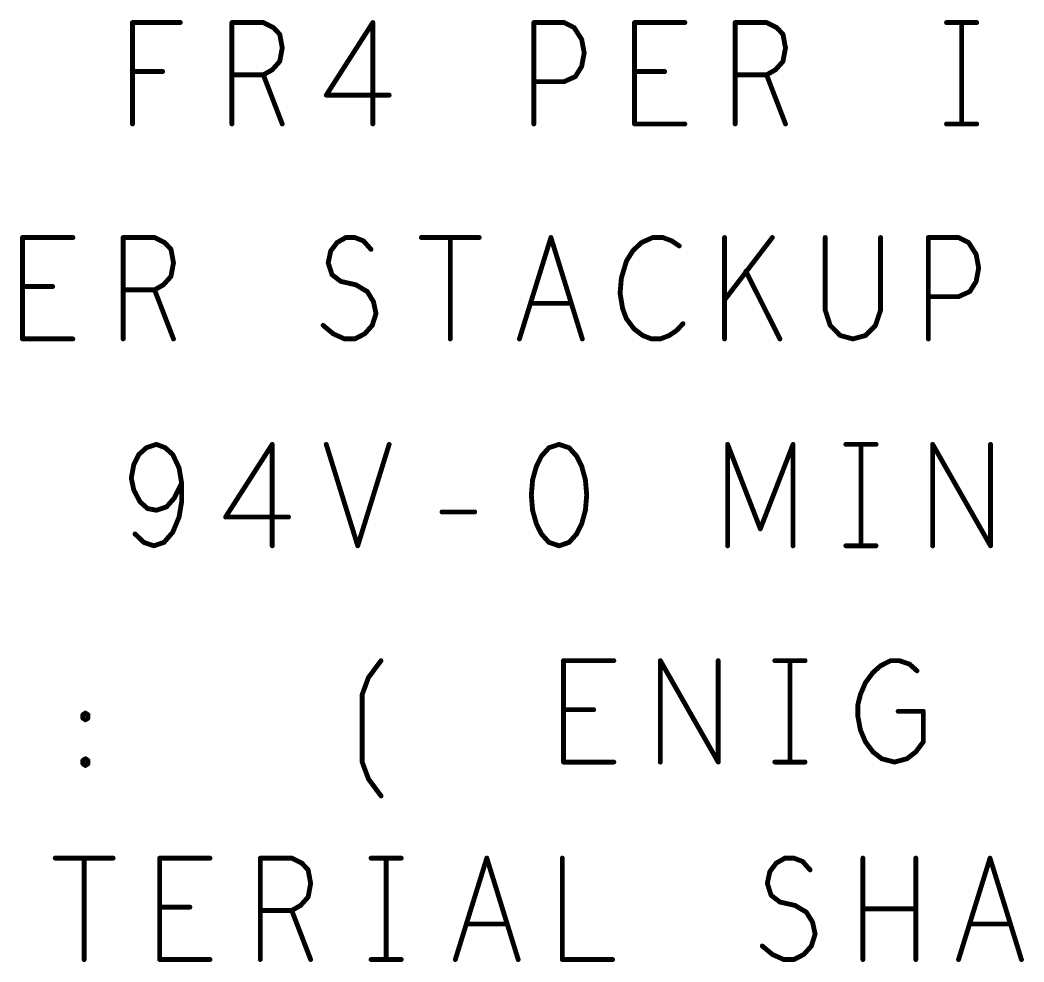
# Model space of a CAD drawing. Extents: x -18 to 16.1, y -6.6 to 15.5.
# Drawn here: x -14.115 to -12.879, y 12.695 to 13.856 of the extents above; entities that cross this region are included whole.
import ezdxf

# ---------------------------------------------------------------- set-up
doc = ezdxf.new("R2010")
doc.units = 0
doc.layers.get('0').update_dxf_attribs({"linetype": 'CONTINUOUS'})
doc.layers.add('FAB', color=13, linetype='CONTINUOUS')

# ---------------------------------------------------------------- blocks, each defined once
blk = doc.blocks.new('ROUND_1')
at = {"const_width": 0.003}
blk.add_lwpolyline([(-0.0015, 0, 1), (0.0015, 0, 1)], format="xyb", close=True, dxfattribs=at)

msp = doc.modelspace()

# ---------------------------------------------------------------- linework, layer by layer
at = {"layer": 'FAB', "const_width": 0.006}
for points in [[(-13.9769, 13.7277), (-13.9769, 13.8527)], [(-13.9769, 13.8527), (-13.918, 13.8527)], [(-13.8544, 13.7277), (-13.8544, 13.8527)], [(-13.8544, 13.8527), (-13.8157, 13.8527)], [(-13.8157, 13.8527), (-13.8033, 13.8465)], [(-13.6808, 13.8527), (-13.7382, 13.7632)], [(-13.6808, 13.7277), (-13.6808, 13.8527)], [(-13.4824, 13.7277), (-13.4824, 13.8527)], [(-13.4824, 13.8527), (-13.4452, 13.8527)], [(-13.4452, 13.8527), (-13.4328, 13.8465)], [(-13.3584, 13.7277), (-13.3584, 13.8527)], [(-13.3584, 13.8527), (-13.2964, 13.8527)], [(-13.2344, 13.7277), (-13.2344, 13.8527)], [(-13.2344, 13.8527), (-13.1957, 13.8527)], [(-13.1957, 13.8527), (-13.1833, 13.8465)], [(-12.974, 13.8527), (-12.9368, 13.8527)], [(-12.9554, 13.8527), (-12.9554, 13.7277)], [(-13.8033, 13.8465), (-13.7955, 13.8382)], [(-13.7955, 13.8382), (-13.7924, 13.8215)], [(-13.4328, 13.8465), (-13.4235, 13.8319)], [(-13.1833, 13.8465), (-13.1755, 13.8382)], [(-13.1755, 13.8382), (-13.1724, 13.8215)], [(-13.4235, 13.8319), (-13.4204, 13.8152)], [(-13.7924, 13.8215), (-13.7955, 13.8048)], [(-13.4204, 13.8152), (-13.4235, 13.7986)], [(-13.1724, 13.8215), (-13.1755, 13.8048)], [(-13.7955, 13.8048), (-13.8048, 13.7944)], [(-13.1755, 13.8048), (-13.1848, 13.7944)], [(-13.9397, 13.7923), (-13.9769, 13.7923)], [(-13.8157, 13.7882), (-13.8544, 13.7882)], [(-13.8048, 13.7944), (-13.8157, 13.7882)], [(-13.8157, 13.7882), (-13.7924, 13.7277)], [(-13.4235, 13.7986), (-13.4313, 13.7861)], [(-13.3212, 13.7923), (-13.3584, 13.7923)], [(-13.1957, 13.7882), (-13.2344, 13.7882)], [(-13.1848, 13.7944), (-13.1957, 13.7882)], [(-13.1957, 13.7882), (-13.1724, 13.7277)], [(-13.4452, 13.7798), (-13.4824, 13.7798)], [(-13.4313, 13.7861), (-13.4452, 13.7798)], [(-13.7382, 13.7632), (-13.6607, 13.7632)], [(-13.2964, 13.7277), (-13.3584, 13.7277)], [(-12.974, 13.7277), (-12.9368, 13.7277)], [(-14.1124, 13.4627), (-14.1124, 13.5877)], [(-14.1124, 13.5877), (-14.0504, 13.5877)], [(-13.9884, 13.4627), (-13.9884, 13.5877)], [(-13.9884, 13.5877), (-13.9497, 13.5877)], [(-13.9497, 13.5877), (-13.9373, 13.5815)], [(-13.9373, 13.5815), (-13.9295, 13.5732)], [(-13.7327, 13.5711), (-13.7249, 13.5815)], [(-13.7249, 13.5815), (-13.7141, 13.5877)], [(-13.7141, 13.5877), (-13.7032, 13.5877)], [(-13.7032, 13.5877), (-13.6924, 13.5836)], [(-13.6924, 13.5836), (-13.6831, 13.5732)], [(-13.6211, 13.5877), (-13.5498, 13.5877)], [(-13.5854, 13.5877), (-13.5854, 13.4627)], [(-13.5002, 13.4627), (-13.4614, 13.5877)], [(-13.4614, 13.5877), (-13.4227, 13.4627)], [(-13.3498, 13.5815), (-13.3607, 13.5711)], [(-13.3359, 13.5877), (-13.3498, 13.5815)], [(-13.3235, 13.5877), (-13.3359, 13.5877)], [(-13.3126, 13.5836), (-13.3235, 13.5877)], [(-13.3033, 13.5773), (-13.3126, 13.5836)], [(-13.2475, 13.4627), (-13.2475, 13.5877)], [(-13.1886, 13.5877), (-13.2475, 13.5107)], [(-13.1235, 13.5877), (-13.1235, 13.4982)], [(-13.0553, 13.4982), (-13.0553, 13.5877)], [(-12.9964, 13.4627), (-12.9964, 13.5877)], [(-12.9964, 13.5877), (-12.9592, 13.5877)], [(-12.9592, 13.5877), (-12.9468, 13.5815)], [(-12.9468, 13.5815), (-12.9375, 13.5669)], [(-13.9295, 13.5732), (-13.9264, 13.5565)], [(-13.7358, 13.5565), (-13.7327, 13.5711)], [(-13.3607, 13.5711), (-13.3684, 13.5586)], [(-12.9375, 13.5669), (-12.9344, 13.5502)], [(-13.9264, 13.5565), (-13.9295, 13.5398)], [(-13.7311, 13.5419), (-13.7358, 13.5565)], [(-13.3684, 13.5586), (-13.3746, 13.5377)], [(-13.9295, 13.5398), (-13.9388, 13.5294)], [(-13.7203, 13.5336), (-13.7311, 13.5419)], [(-13.1793, 13.4627), (-13.2212, 13.5461)], [(-12.9344, 13.5502), (-12.9375, 13.5336)], [(-14.0752, 13.5273), (-14.1124, 13.5273)], [(-13.9388, 13.5294), (-13.9497, 13.5232)], [(-13.7017, 13.5294), (-13.7203, 13.5336)], [(-13.6877, 13.5211), (-13.7017, 13.5294)], [(-13.3746, 13.5377), (-13.3762, 13.519)], [(-12.9375, 13.5336), (-12.9453, 13.5211)], [(-13.9497, 13.5232), (-13.9884, 13.5232)], [(-13.9497, 13.5232), (-13.9264, 13.4627)], [(-13.68, 13.5086), (-13.6877, 13.5211)], [(-13.3762, 13.519), (-13.3731, 13.5002)], [(-12.9592, 13.5148), (-12.9964, 13.5148)], [(-12.9453, 13.5211), (-12.9592, 13.5148)], [(-13.6769, 13.494), (-13.68, 13.5086)], [(-13.4366, 13.5065), (-13.4862, 13.5065)], [(-13.6815, 13.4794), (-13.6769, 13.494)], [(-13.3731, 13.5002), (-13.3684, 13.4877)], [(-13.1235, 13.4982), (-13.1173, 13.4794)], [(-13.0615, 13.4794), (-13.0553, 13.4982)], [(-13.742, 13.4794), (-13.7296, 13.469)], [(-13.6908, 13.469), (-13.6815, 13.4794)], [(-13.3684, 13.4877), (-13.3591, 13.4752)], [(-13.3064, 13.4732), (-13.2987, 13.4815)], [(-13.1173, 13.4794), (-13.1049, 13.4669)], [(-13.0739, 13.4669), (-13.0615, 13.4794)], [(-13.7296, 13.469), (-13.7156, 13.4627)], [(-13.7032, 13.4627), (-13.6908, 13.469)], [(-13.3591, 13.4752), (-13.3483, 13.4669)], [(-13.3483, 13.4669), (-13.3374, 13.4627)], [(-13.3266, 13.4627), (-13.3157, 13.4669)], [(-13.3157, 13.4669), (-13.3064, 13.4732)], [(-13.1049, 13.4669), (-13.0894, 13.4627)], [(-13.0894, 13.4627), (-13.0739, 13.4669)], [(-14.0504, 13.4627), (-14.1124, 13.4627)], [(-13.7156, 13.4627), (-13.7032, 13.4627)], [(-13.3374, 13.4627), (-13.3266, 13.4627)], [(-13.9474, 13.3327), (-13.9598, 13.3286)], [(-13.9366, 13.3286), (-13.9474, 13.3327)], [(-13.8048, 13.3327), (-13.8622, 13.2432)], [(-13.8048, 13.2077), (-13.8048, 13.3327)], [(-13.7382, 13.3327), (-13.6994, 13.2077)], [(-13.6994, 13.2077), (-13.6607, 13.3327)], [(-13.4514, 13.3327), (-13.4638, 13.3286)], [(-13.439, 13.3286), (-13.4514, 13.3327)], [(-13.2437, 13.2077), (-13.2437, 13.3327)], [(-13.2437, 13.3327), (-13.2034, 13.2286)], [(-13.2034, 13.2286), (-13.1631, 13.3327)], [(-13.1631, 13.3327), (-13.1631, 13.2077)], [(-13.098, 13.3327), (-13.0608, 13.3327)], [(-13.0794, 13.3327), (-13.0794, 13.2077)], [(-12.9911, 13.2077), (-12.9911, 13.3327)], [(-12.9911, 13.3327), (-12.9198, 13.2077)], [(-12.9198, 13.2077), (-12.9198, 13.3327)], [(-13.9691, 13.3202), (-13.9753, 13.3077)], [(-13.9598, 13.3286), (-13.9691, 13.3202)], [(-13.9273, 13.3202), (-13.9366, 13.3286)], [(-13.9195, 13.3036), (-13.9273, 13.3202)], [(-13.4731, 13.3182), (-13.4793, 13.3057)], [(-13.4638, 13.3286), (-13.4731, 13.3182)], [(-13.4297, 13.3182), (-13.439, 13.3286)], [(-13.4235, 13.3057), (-13.4297, 13.3182)], [(-13.9753, 13.3077), (-13.9784, 13.2911)], [(-13.4793, 13.3057), (-13.484, 13.289)], [(-13.4189, 13.289), (-13.4235, 13.3057)], [(-13.9164, 13.2848), (-13.9195, 13.3036)], [(-13.9784, 13.2911), (-13.9753, 13.2765)], [(-13.9257, 13.2661), (-13.9164, 13.2848)], [(-13.9164, 13.2619), (-13.9164, 13.2848)], [(-13.484, 13.289), (-13.4855, 13.2702)], [(-13.4173, 13.2702), (-13.4189, 13.289)], [(-13.9753, 13.2765), (-13.9676, 13.2619)], [(-13.4855, 13.2702), (-13.484, 13.2515)], [(-13.4189, 13.2515), (-13.4173, 13.2702)], [(-13.9676, 13.2619), (-13.9583, 13.2536)], [(-13.9474, 13.2515), (-13.935, 13.2557)], [(-13.935, 13.2557), (-13.9257, 13.2661)], [(-13.9195, 13.2432), (-13.9164, 13.2619)], [(-13.9583, 13.2536), (-13.9474, 13.2515)], [(-13.9273, 13.2244), (-13.9195, 13.2432)], [(-13.8622, 13.2432), (-13.7847, 13.2432)], [(-13.5956, 13.2494), (-13.5553, 13.2494)], [(-13.484, 13.2515), (-13.4793, 13.2348)], [(-13.4235, 13.2348), (-13.4189, 13.2515)], [(-13.4793, 13.2348), (-13.4731, 13.2223)], [(-13.4297, 13.2223), (-13.4235, 13.2348)], [(-13.9738, 13.2223), (-13.9629, 13.2119)], [(-13.9381, 13.2119), (-13.9273, 13.2244)], [(-13.4731, 13.2223), (-13.4638, 13.2119)], [(-13.439, 13.2119), (-13.4297, 13.2223)], [(-13.9629, 13.2119), (-13.9505, 13.2077)], [(-13.9505, 13.2077), (-13.9381, 13.2119)], [(-13.4638, 13.2119), (-13.4514, 13.2077)], [(-13.4514, 13.2077), (-13.439, 13.2119)], [(-13.098, 13.2077), (-13.0608, 13.2077)], [(-13.6862, 13.0453), (-13.6707, 13.0661)], [(-13.4459, 12.9411), (-13.4459, 13.0661)], [(-13.4459, 13.0661), (-13.3839, 13.0661)], [(-13.3266, 12.9411), (-13.3266, 13.0661)], [(-13.3266, 13.0661), (-13.2553, 12.9411)], [(-13.2553, 12.9411), (-13.2553, 13.0661)], [(-13.1855, 13.0661), (-13.1483, 13.0661)], [(-13.1669, 13.0661), (-13.1669, 12.9411)], [(-13.0646, 13.0515), (-13.0553, 13.0598)], [(-13.0553, 13.0598), (-13.0429, 13.0661)], [(-13.0429, 13.0661), (-13.0321, 13.0661)], [(-13.0321, 13.0661), (-13.0197, 13.0619)], [(-13.0197, 13.0619), (-13.0104, 13.0536)], [(-13.6939, 13.0244), (-13.6862, 13.0453)], [(-13.0739, 13.039), (-13.0646, 13.0515)], [(-13.0801, 13.0244), (-13.0739, 13.039)], [(-13.6939, 12.9411), (-13.6939, 13.0244)], [(-13.0832, 13.0119), (-13.0801, 13.0244)], [(-13.0832, 12.9973), (-13.0832, 13.0119)], [(-14.038, 12.9994), (-14.0349, 13.0015)], [(-14.038, 12.9952), (-14.038, 12.9994)], [(-14.0349, 13.0015), (-14.0318, 12.9994)], [(-14.0318, 12.9994), (-14.0318, 12.9952)], [(-13.4087, 13.0057), (-13.4459, 13.0057)], [(-13.0801, 12.9807), (-13.0832, 12.9973)], [(-13.0336, 13.0036), (-13.0026, 13.0036)], [(-13.0026, 13.0036), (-13.0026, 12.9661)], [(-14.0349, 12.9932), (-14.038, 12.9952)], [(-14.0318, 12.9952), (-14.0349, 12.9932)], [(-13.0739, 12.9661), (-13.0801, 12.9807)], [(-13.0646, 12.9536), (-13.0739, 12.9661)], [(-13.0026, 12.9661), (-13.0119, 12.9536)], [(-13.0538, 12.9452), (-13.0646, 12.9536)], [(-13.0119, 12.9536), (-13.0228, 12.9452)], [(-14.038, 12.9432), (-14.0349, 12.9452)], [(-14.038, 12.939), (-14.038, 12.9432)], [(-14.0349, 12.9369), (-14.038, 12.939)], [(-14.0349, 12.9452), (-14.0318, 12.9432)], [(-14.0318, 12.939), (-14.0349, 12.9369)], [(-14.0318, 12.9432), (-14.0318, 12.939)], [(-13.6862, 12.9203), (-13.6939, 12.9411)], [(-13.3839, 12.9411), (-13.4459, 12.9411)], [(-13.1855, 12.9411), (-13.1483, 12.9411)], [(-13.0383, 12.9411), (-13.0538, 12.9452)], [(-13.0228, 12.9452), (-13.0383, 12.9411)], [(-13.6707, 12.8994), (-13.6862, 12.9203)], [(-14.0721, 12.8227), (-14.0008, 12.8227)], [(-14.0364, 12.8227), (-14.0364, 12.6977)], [(-13.9434, 12.6977), (-13.9434, 12.8227)], [(-13.9434, 12.8227), (-13.8814, 12.8227)], [(-13.8194, 12.6977), (-13.8194, 12.8227)], [(-13.8194, 12.8227), (-13.7807, 12.8227)], [(-13.7807, 12.8227), (-13.7683, 12.8165)], [(-13.683, 12.8227), (-13.6458, 12.8227)], [(-13.6644, 12.8227), (-13.6644, 12.6977)], [(-13.5792, 12.6977), (-13.5404, 12.8227)], [(-13.5404, 12.8227), (-13.5017, 12.6977)], [(-13.4474, 12.8227), (-13.4474, 12.6977)], [(-13.1839, 12.8165), (-13.1731, 12.8227)], [(-13.1731, 12.8227), (-13.1622, 12.8227)], [(-13.1622, 12.8227), (-13.1514, 12.8186)], [(-13.077, 12.6977), (-13.077, 12.8227)], [(-13.0119, 12.8227), (-13.0119, 12.6977)], [(-12.9592, 12.6977), (-12.9204, 12.8227)], [(-12.9204, 12.8227), (-12.8817, 12.6977)], [(-13.7683, 12.8165), (-13.7605, 12.8082)], [(-13.1917, 12.8061), (-13.1839, 12.8165)], [(-13.1514, 12.8186), (-13.1421, 12.8082)], [(-13.7605, 12.8082), (-13.7574, 12.7915)], [(-13.1948, 12.7915), (-13.1917, 12.8061)], [(-13.7574, 12.7915), (-13.7605, 12.7748)], [(-13.1901, 12.7769), (-13.1948, 12.7915)], [(-13.7605, 12.7748), (-13.7698, 12.7644)], [(-13.1793, 12.7686), (-13.1901, 12.7769)], [(-13.9062, 12.7623), (-13.9434, 12.7623)], [(-13.7698, 12.7644), (-13.7807, 12.7582)], [(-13.1607, 12.7644), (-13.1793, 12.7686)], [(-13.1467, 12.7561), (-13.1607, 12.7644)], [(-13.7807, 12.7582), (-13.8194, 12.7582)], [(-13.7807, 12.7582), (-13.7574, 12.6977)], [(-13.139, 12.7436), (-13.1467, 12.7561)], [(-13.0119, 12.7602), (-13.077, 12.7602)], [(-13.5156, 12.7415), (-13.5652, 12.7415)], [(-13.1359, 12.729), (-13.139, 12.7436)], [(-12.8956, 12.7415), (-12.9452, 12.7415)], [(-13.1405, 12.7144), (-13.1359, 12.729)], [(-13.201, 12.7144), (-13.1886, 12.704)], [(-13.1498, 12.704), (-13.1405, 12.7144)], [(-13.1886, 12.704), (-13.1746, 12.6977)], [(-13.1622, 12.6977), (-13.1498, 12.704)], [(-13.8814, 12.6977), (-13.9434, 12.6977)], [(-13.683, 12.6977), (-13.6458, 12.6977)], [(-13.4474, 12.6977), (-13.3854, 12.6977)], [(-13.1746, 12.6977), (-13.1622, 12.6977)]]:
    msp.add_lwpolyline(points, dxfattribs=at)

# ---------------------------------------------------------------- block references
at = {"layer": 'FAB'}
for p in [(-13.9769, 13.8527), (-13.9769, 13.8527), (-13.918, 13.8527), (-13.8544, 13.8527), (-13.8544, 13.8527), (-13.8157, 13.8527), (-13.8157, 13.8527), (-13.6808, 13.8527), (-13.6808, 13.8527), (-13.4824, 13.8527), (-13.4824, 13.8527), (-13.4452, 13.8527), (-13.4452, 13.8527), (-13.3584, 13.8527), (-13.3584, 13.8527), (-13.2964, 13.8527), (-13.2344, 13.8527), (-13.2344, 13.8527), (-13.1957, 13.8527), (-13.1957, 13.8527), (-12.974, 13.8527), (-12.9554, 13.8527), (-12.9368, 13.8527), (-13.8033, 13.8465), (-13.8033, 13.8465), (-13.7955, 13.8382), (-13.7955, 13.8382), (-13.4328, 13.8465), (-13.4328, 13.8465), (-13.1833, 13.8465), (-13.1833, 13.8465), (-13.1755, 13.8382), (-13.1755, 13.8382), (-13.4235, 13.8319), (-13.4235, 13.8319), (-13.7924, 13.8215), (-13.7924, 13.8215), (-13.4204, 13.8152), (-13.4204, 13.8152), (-13.1724, 13.8215), (-13.1724, 13.8215), (-13.7955, 13.8048), (-13.7955, 13.8048), (-13.1755, 13.8048), (-13.1755, 13.8048), (-13.9769, 13.7923), (-13.9397, 13.7923), (-13.8544, 13.7882), (-13.8157, 13.7882), (-13.8157, 13.7882), (-13.8157, 13.7882), (-13.8048, 13.7944), (-13.8048, 13.7944), (-13.4235, 13.7986), (-13.4235, 13.7986), (-13.3584, 13.7923), (-13.3212, 13.7923), (-13.2344, 13.7882), (-13.1957, 13.7882), (-13.1957, 13.7882), (-13.1957, 13.7882), (-13.1848, 13.7944), (-13.1848, 13.7944), (-13.4824, 13.7798), (-13.4452, 13.7798), (-13.4452, 13.7798), (-13.4313, 13.7861), (-13.4313, 13.7861), (-13.7382, 13.7632), (-13.7382, 13.7632), (-13.6607, 13.7632), (-13.9769, 13.7277), (-13.8544, 13.7277), (-13.7924, 13.7277), (-13.6808, 13.7277), (-13.4824, 13.7277), (-13.3584, 13.7277), (-13.3584, 13.7277), (-13.2964, 13.7277), (-13.2344, 13.7277), (-13.1724, 13.7277), (-12.974, 13.7277), (-12.9554, 13.7277), (-12.9368, 13.7277), (-14.1124, 13.5877), (-14.1124, 13.5877), (-14.0504, 13.5877), (-13.9884, 13.5877), (-13.9884, 13.5877), (-13.9497, 13.5877), (-13.9497, 13.5877), (-13.9373, 13.5815), (-13.9373, 13.5815), (-13.7249, 13.5815), (-13.7249, 13.5815), (-13.7141, 13.5877), (-13.7141, 13.5877), (-13.7032, 13.5877), (-13.7032, 13.5877), (-13.6924, 13.5836), (-13.6924, 13.5836), (-13.6211, 13.5877), (-13.5854, 13.5877), (-13.5498, 13.5877), (-13.4614, 13.5877), (-13.4614, 13.5877), (-13.3498, 13.5815), (-13.3498, 13.5815), (-13.3359, 13.5877), (-13.3359, 13.5877), (-13.3235, 13.5877), (-13.3235, 13.5877), (-13.3126, 13.5836), (-13.3126, 13.5836), (-13.3033, 13.5773), (-13.2475, 13.5877), (-13.1886, 13.5877), (-13.1235, 13.5877), (-13.0553, 13.5877), (-12.9964, 13.5877), (-12.9964, 13.5877), (-12.9592, 13.5877), (-12.9592, 13.5877), (-12.9468, 13.5815), (-12.9468, 13.5815), (-13.9295, 13.5732), (-13.9295, 13.5732), (-13.7327, 13.5711), (-13.7327, 13.5711), (-13.6831, 13.5732), (-13.3607, 13.5711), (-13.3607, 13.5711), (-12.9375, 13.5669), (-12.9375, 13.5669), (-13.9264, 13.5565), (-13.9264, 13.5565), (-13.7358, 13.5565), (-13.7358, 13.5565), (-13.3684, 13.5586), (-13.3684, 13.5586), (-13.9295, 13.5398), (-13.9295, 13.5398), (-13.7311, 13.5419), (-13.7311, 13.5419), (-13.2212, 13.5461), (-12.9344, 13.5502), (-12.9344, 13.5502), (-14.1124, 13.5273), (-14.0752, 13.5273), (-13.9388, 13.5294), (-13.9388, 13.5294), (-13.7203, 13.5336), (-13.7203, 13.5336), (-13.7017, 13.5294), (-13.7017, 13.5294), (-13.3746, 13.5377), (-13.3746, 13.5377), (-12.9375, 13.5336), (-12.9375, 13.5336), (-13.9884, 13.5232), (-13.9497, 13.5232), (-13.9497, 13.5232), (-13.9497, 13.5232), (-13.6877, 13.5211), (-13.6877, 13.5211), (-13.3762, 13.519), (-13.3762, 13.519), (-12.9964, 13.5148), (-12.9592, 13.5148), (-12.9592, 13.5148), (-12.9453, 13.5211), (-12.9453, 13.5211), (-13.68, 13.5086), (-13.68, 13.5086), (-13.4862, 13.5065), (-13.4366, 13.5065), (-13.2475, 13.5107), (-13.6769, 13.494), (-13.6769, 13.494), (-13.3731, 13.5002), (-13.3731, 13.5002), (-13.1235, 13.4982), (-13.1235, 13.4982), (-13.0553, 13.4982), (-13.0553, 13.4982), (-13.742, 13.4794), (-13.6815, 13.4794), (-13.6815, 13.4794), (-13.3684, 13.4877), (-13.3684, 13.4877), (-13.2987, 13.4815), (-13.1173, 13.4794), (-13.1173, 13.4794), (-13.0615, 13.4794), (-13.0615, 13.4794), (-13.7296, 13.469), (-13.7296, 13.469), (-13.6908, 13.469), (-13.6908, 13.469), (-13.3591, 13.4752), (-13.3591, 13.4752), (-13.3483, 13.4669), (-13.3483, 13.4669), (-13.3157, 13.4669), (-13.3157, 13.4669), (-13.3064, 13.4732), (-13.3064, 13.4732), (-13.1049, 13.4669), (-13.1049, 13.4669), (-13.0739, 13.4669), (-13.0739, 13.4669), (-14.1124, 13.4627), (-14.1124, 13.4627), (-14.0504, 13.4627), (-13.9884, 13.4627), (-13.9264, 13.4627), (-13.7156, 13.4627), (-13.7156, 13.4627), (-13.7032, 13.4627), (-13.7032, 13.4627), (-13.5854, 13.4627), (-13.5002, 13.4627), (-13.4227, 13.4627), (-13.3374, 13.4627), (-13.3374, 13.4627), (-13.3266, 13.4627), (-13.3266, 13.4627), (-13.2475, 13.4627), (-13.1793, 13.4627), (-13.0894, 13.4627), (-13.0894, 13.4627), (-12.9964, 13.4627), (-13.9474, 13.3327), (-13.9474, 13.3327), (-13.8048, 13.3327), (-13.8048, 13.3327), (-13.7382, 13.3327), (-13.6607, 13.3327), (-13.4514, 13.3327), (-13.4514, 13.3327), (-13.2437, 13.3327), (-13.2437, 13.3327), (-13.1631, 13.3327), (-13.1631, 13.3327), (-13.098, 13.3327), (-13.0794, 13.3327), (-13.0608, 13.3327), (-12.9911, 13.3327), (-12.9911, 13.3327), (-12.9198, 13.3327), (-13.9691, 13.3202), (-13.9691, 13.3202), (-13.9598, 13.3286), (-13.9598, 13.3286), (-13.9366, 13.3286), (-13.9366, 13.3286), (-13.9273, 13.3202), (-13.9273, 13.3202), (-13.4731, 13.3182), (-13.4731, 13.3182), (-13.4638, 13.3286), (-13.4638, 13.3286), (-13.439, 13.3286), (-13.439, 13.3286), (-13.4297, 13.3182), (-13.4297, 13.3182), (-13.9753, 13.3077), (-13.9753, 13.3077), (-13.4793, 13.3057), (-13.4793, 13.3057), (-13.4235, 13.3057), (-13.4235, 13.3057), (-13.9195, 13.3036), (-13.9195, 13.3036), (-13.9784, 13.2911), (-13.9784, 13.2911), (-13.9164, 13.2848), (-13.9164, 13.2848), (-13.9164, 13.2848), (-13.484, 13.289), (-13.484, 13.289), (-13.4189, 13.289), (-13.4189, 13.289), (-13.9753, 13.2765), (-13.9753, 13.2765), (-13.4855, 13.2702), (-13.4855, 13.2702), (-13.4173, 13.2702), (-13.4173, 13.2702), (-13.9676, 13.2619), (-13.9676, 13.2619), (-13.935, 13.2557), (-13.935, 13.2557), (-13.9257, 13.2661), (-13.9257, 13.2661), (-13.9164, 13.2619), (-13.9164, 13.2619), (-13.9583, 13.2536), (-13.9583, 13.2536), (-13.9474, 13.2515), (-13.9474, 13.2515), (-13.9195, 13.2432), (-13.9195, 13.2432), (-13.8622, 13.2432), (-13.8622, 13.2432), (-13.7847, 13.2432), (-13.5956, 13.2494), (-13.5553, 13.2494), (-13.484, 13.2515), (-13.484, 13.2515), (-13.4189, 13.2515), (-13.4189, 13.2515), (-13.4793, 13.2348), (-13.4793, 13.2348), (-13.4235, 13.2348), (-13.4235, 13.2348), (-13.9738, 13.2223), (-13.9273, 13.2244), (-13.9273, 13.2244), (-13.4731, 13.2223), (-13.4731, 13.2223), (-13.4297, 13.2223), (-13.4297, 13.2223), (-13.2034, 13.2286), (-13.2034, 13.2286), (-13.9629, 13.2119), (-13.9629, 13.2119), (-13.9505, 13.2077), (-13.9505, 13.2077), (-13.9381, 13.2119), (-13.9381, 13.2119), (-13.8048, 13.2077), (-13.6994, 13.2077), (-13.6994, 13.2077), (-13.4638, 13.2119), (-13.4638, 13.2119), (-13.4514, 13.2077), (-13.4514, 13.2077), (-13.439, 13.2119), (-13.439, 13.2119), (-13.2437, 13.2077), (-13.1631, 13.2077), (-13.098, 13.2077), (-13.0794, 13.2077), (-13.0608, 13.2077), (-12.9911, 13.2077), (-12.9198, 13.2077), (-12.9198, 13.2077), (-13.6707, 13.0661), (-13.4459, 13.0661), (-13.4459, 13.0661), (-13.3839, 13.0661), (-13.3266, 13.0661), (-13.3266, 13.0661), (-13.2553, 13.0661), (-13.1855, 13.0661), (-13.1669, 13.0661), (-13.1483, 13.0661), (-13.0553, 13.0598), (-13.0553, 13.0598), (-13.0429, 13.0661), (-13.0429, 13.0661), (-13.0321, 13.0661), (-13.0321, 13.0661), (-13.0197, 13.0619), (-13.0197, 13.0619), (-13.6862, 13.0453), (-13.6862, 13.0453), (-13.0646, 13.0515), (-13.0646, 13.0515), (-13.0104, 13.0536), (-13.0739, 13.039), (-13.0739, 13.039), (-13.6939, 13.0244), (-13.6939, 13.0244), (-13.0801, 13.0244), (-13.0801, 13.0244), (-13.0832, 13.0119), (-13.0832, 13.0119), (-14.038, 12.9994), (-14.038, 12.9994), (-14.0349, 13.0015), (-14.0349, 13.0015), (-14.0318, 12.9994), (-14.0318, 12.9994), (-13.4459, 13.0057), (-13.4087, 13.0057), (-13.0832, 12.9973), (-13.0832, 12.9973), (-13.0336, 13.0036), (-13.0026, 13.0036), (-13.0026, 13.0036), (-14.038, 12.9952), (-14.038, 12.9952), (-14.0349, 12.9932), (-14.0349, 12.9932), (-14.0318, 12.9952), (-14.0318, 12.9952), (-13.0801, 12.9807), (-13.0801, 12.9807), (-13.0739, 12.9661), (-13.0739, 12.9661), (-13.0026, 12.9661), (-13.0026, 12.9661), (-13.0646, 12.9536), (-13.0646, 12.9536), (-13.0119, 12.9536), (-13.0119, 12.9536), (-14.038, 12.9432), (-14.038, 12.9432), (-14.038, 12.939), (-14.038, 12.939), (-14.0349, 12.9452), (-14.0349, 12.9452), (-14.0349, 12.9369), (-14.0349, 12.9369), (-14.0318, 12.9432), (-14.0318, 12.9432), (-14.0318, 12.939), (-14.0318, 12.939), (-13.6939, 12.9411), (-13.6939, 12.9411), (-13.4459, 12.9411), (-13.4459, 12.9411), (-13.3839, 12.9411), (-13.3266, 12.9411), (-13.2553, 12.9411), (-13.2553, 12.9411), (-13.1855, 12.9411), (-13.1669, 12.9411), (-13.1483, 12.9411), (-13.0538, 12.9452), (-13.0538, 12.9452), (-13.0383, 12.9411), (-13.0383, 12.9411), (-13.0228, 12.9452), (-13.0228, 12.9452), (-13.6862, 12.9203), (-13.6862, 12.9203), (-13.6707, 12.8994), (-14.0721, 12.8227), (-14.0364, 12.8227), (-14.0008, 12.8227), (-13.9434, 12.8227), (-13.9434, 12.8227), (-13.8814, 12.8227), (-13.8194, 12.8227), (-13.8194, 12.8227), (-13.7807, 12.8227), (-13.7807, 12.8227), (-13.683, 12.8227), (-13.6644, 12.8227), (-13.6458, 12.8227), (-13.5404, 12.8227), (-13.5404, 12.8227), (-13.4474, 12.8227), (-13.1731, 12.8227), (-13.1731, 12.8227), (-13.1622, 12.8227), (-13.1622, 12.8227), (-13.077, 12.8227), (-13.0119, 12.8227), (-12.9204, 12.8227), (-12.9204, 12.8227), (-13.7683, 12.8165), (-13.7683, 12.8165), (-13.1839, 12.8165), (-13.1839, 12.8165), (-13.1514, 12.8186), (-13.1514, 12.8186), (-13.7605, 12.8082), (-13.7605, 12.8082), (-13.1917, 12.8061), (-13.1917, 12.8061), (-13.1421, 12.8082), (-13.7574, 12.7915), (-13.7574, 12.7915), (-13.1948, 12.7915), (-13.1948, 12.7915), (-13.7605, 12.7748), (-13.7605, 12.7748), (-13.1901, 12.7769), (-13.1901, 12.7769), (-13.9434, 12.7623), (-13.9062, 12.7623), (-13.7698, 12.7644), (-13.7698, 12.7644), (-13.1793, 12.7686), (-13.1793, 12.7686), (-13.1607, 12.7644), (-13.1607, 12.7644), (-13.8194, 12.7582), (-13.7807, 12.7582), (-13.7807, 12.7582), (-13.7807, 12.7582), (-13.1467, 12.7561), (-13.1467, 12.7561), (-13.077, 12.7602), (-13.0119, 12.7602), (-13.5652, 12.7415), (-13.5156, 12.7415), (-13.139, 12.7436), (-13.139, 12.7436), (-12.9452, 12.7415), (-12.8956, 12.7415), (-13.1359, 12.729), (-13.1359, 12.729), (-13.201, 12.7144), (-13.1405, 12.7144), (-13.1405, 12.7144), (-13.1886, 12.704), (-13.1886, 12.704), (-13.1498, 12.704), (-13.1498, 12.704), (-14.0364, 12.6977), (-13.9434, 12.6977), (-13.9434, 12.6977), (-13.8814, 12.6977), (-13.8194, 12.6977), (-13.7574, 12.6977), (-13.683, 12.6977), (-13.6644, 12.6977), (-13.6458, 12.6977), (-13.5792, 12.6977), (-13.5017, 12.6977), (-13.4474, 12.6977), (-13.4474, 12.6977), (-13.3854, 12.6977), (-13.1746, 12.6977), (-13.1746, 12.6977), (-13.1622, 12.6977), (-13.1622, 12.6977), (-13.077, 12.6977), (-13.0119, 12.6977), (-12.9592, 12.6977), (-12.8817, 12.6977)]:
    msp.add_blockref('ROUND_1', p, dxfattribs=at)

doc.saveas('drawing.dxf')
